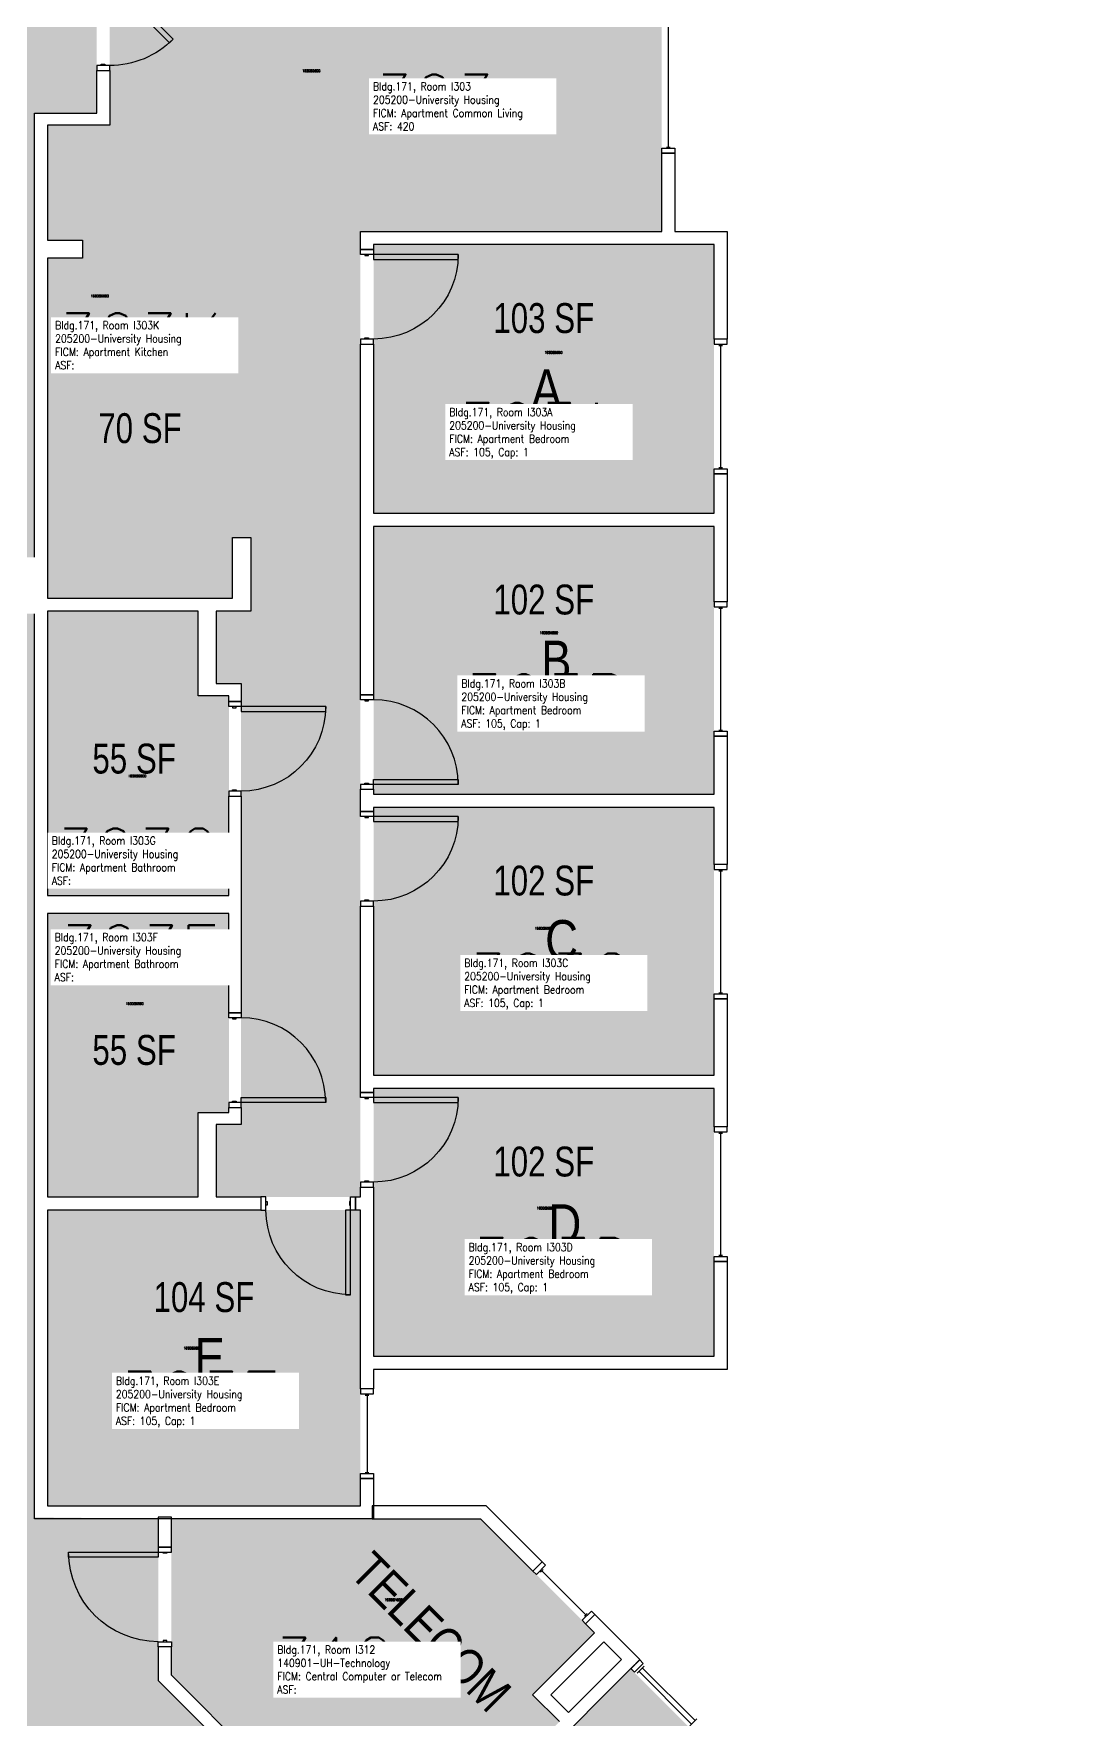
# Model space of a CAD drawing. Header units: inches. Extents: x 79 to 1966, y -19 to 1892.
# Drawn here: x 417 to 836, y 769 to 1446 of the extents above; entities that cross this region are included whole.
import ezdxf
from ezdxf.enums import TextEntityAlignment as Align

# ---------------------------------------------------------------- set-up
doc = ezdxf.new("R2010")
doc.units = ezdxf.units.IN
doc.header["$LTSCALE"] = 48
doc.header["$MEASUREMENT"] = 0
for name, color, linetype in [('A-AREA-IDEN', 1, 'Continuous'), ('A-DOOR', 2, 'Continuous'), ('A-GLZ', 1, 'Continuous'), ('A-IDEN-RNUM', 7, 'Continuous'), ('A-IDEN-SNUM', 4, 'Continuous'), ('A-IDEN-VNUM', 4, 'Continuous'), ('A-WALL', 5, 'Continuous'), ('AREA-TEXT', 3, 'Continuous'), ('Rooms-Category-Color', 7, 'Continuous'), ('Rooms-College-Color', 7, 'Continuous'), ('Rooms-Department-Color', 7, 'Continuous'), ('Rooms-Division-Color', 7, 'Continuous'), ('Rooms-Information', 7, 'Continuous')]:
    doc.layers.add(name, color=color, linetype=linetype)
doc.styles.add('AREA', font='arial.ttf', dxfattribs={"width": 0.75, "height": 12})
doc.styles.add('ROOMSNUMBER', font='txt.shx', dxfattribs={"height": 0.03})
doc.styles.add('ROOMVNUMBER', font='simplex.shx', dxfattribs={"width": 0.85})
doc.styles.get("Standard").update_dxf_attribs({"font": 'ARIALN.TTF'})

msp = doc.modelspace()

# ---------------------------------------------------------------- hatches: boundary and pattern name
at = {"layer": 'Rooms-Category-Color', "true_color": 0xadadad}
for points in [[(332.57, 1507.21), (417.54, 1507.21), (417.54, 1473.12), (442.54, 1473.12), (442.54, 1413.99), (417.54, 1413.99), (417.54, 849.94), (357.57, 809.24), (357.57, 1175.12), (332.57, 1175.12), (332.57, 1257.44), (357.57, 1257.44), (357.57, 1441.48), (332.57, 1441.48)], [(417.54, 849.94), (467.31, 849.34), (467.31, 784.34), (696.93, 554.72), (757.12, 614.92), (797.08, 574.97), (736.88, 514.77), (835.7, 415.95), (793.27, 373.53), (710.27, 456.54), (692.59, 438.86), (634.38, 497.07), (652.05, 514.75), (357.57, 809.24)]]:
    msp.add_hatch(color=253, dxfattribs=at).paths.add_polyline_path(points)
at = {"layer": 'Rooms-Category-Color', "true_color": 0x728ef3}
for points in [[(422.79, 1501.96), (499.54, 1501.96), (499.54, 1477.99), (487.79, 1477.99), (487.79, 1473.12), (504.42, 1473.12), (504.42, 1501.96), (669.54, 1501.96), (669.54, 1366.46), (548.54, 1366.46), (548.54, 978.59), (490.54, 978.59), (490.54, 1007.71), (500.54, 1007.71), (500.54, 1184.79), (490.54, 1184.79), (490.54, 1213.92), (504.41, 1213.92), (504.41, 1243.54), (497.16, 1243.54), (497.16, 1355.67), (436.79, 1355.67), (436.79, 1362.92), (422.79, 1362.92), (422.79, 1409.12), (447.79, 1409.12), (447.79, 1473.12), (449.79, 1473.12), (449.79, 1477.99), (422.79, 1477.99)], [(553.79, 1253.21), (553.79, 1361.21), (690.54, 1361.21), (690.54, 1253.21), (554.23, 1253.22)], [(422.79, 1355.67), (497.16, 1355.67), (497.16, 1219.17), (422.79, 1219.17)], [(553.79, 1140.34), (553.79, 1247.96), (690.53, 1247.97), (690.54, 1140.34), (554.23, 1140.35)], [(422.79, 1099.73), (422.79, 1213.91), (483.29, 1213.91), (483.29, 1179.91), (495.67, 1179.91), (495.67, 1099.73)], [(553.79, 1135.09), (553.79, 1027.46), (690.54, 1027.46), (690.53, 1135.1), (554.23, 1135.1)], [(495.67, 1012.59), (495.67, 1092.48), (422.79, 1092.48), (422.79, 978.59), (483.29, 978.59), (483.29, 1012.59)], [(553.79, 1022.21), (553.79, 914.59), (690.54, 914.59), (690.53, 1022.22), (554.23, 1022.22)], [(548.54, 854.6), (422.79, 854.59), (422.79, 973.34), (548.54, 973.34)], [(563.55, 695.53), (696.49, 562.59), (790.01, 656.12), (657.08, 789.05)]]:
    msp.add_hatch(color=171, dxfattribs=at).paths.add_polyline_path(points)
at = {"layer": 'Rooms-Category-Color', "true_color": 0xe3c5e1}
msp.add_hatch(color=254, dxfattribs=at).paths.add_polyline_path([(472.56, 849.34), (472.56, 786.52), (559.84, 699.24), (628.44, 767.84), (617.66, 778.62), (642.58, 803.55), (596.79, 849.34)])
at = {"layer": 'Rooms-College-Color', "true_color": 0xadadad}
for points in [[(332.57, 1507.21), (417.54, 1507.21), (417.54, 1473.12), (442.54, 1473.12), (442.54, 1413.99), (417.54, 1413.99), (417.54, 849.94), (357.57, 809.24), (357.57, 1175.12), (332.57, 1175.12), (332.57, 1257.44), (357.57, 1257.44), (357.57, 1441.48), (332.57, 1441.48)], [(422.79, 1501.96), (499.54, 1501.96), (499.54, 1477.99), (487.79, 1477.99), (487.79, 1473.12), (504.42, 1473.12), (504.42, 1501.96), (669.54, 1501.96), (669.54, 1366.46), (548.54, 1366.46), (548.54, 978.59), (490.54, 978.59), (490.54, 1007.71), (500.54, 1007.71), (500.54, 1184.79), (490.54, 1184.79), (490.54, 1213.92), (504.41, 1213.92), (504.41, 1243.54), (497.16, 1243.54), (497.16, 1355.67), (436.79, 1355.67), (436.79, 1362.92), (422.79, 1362.92), (422.79, 1409.12), (447.79, 1409.12), (447.79, 1473.12), (449.79, 1473.12), (449.79, 1477.99), (422.79, 1477.99)], [(553.79, 1253.21), (553.79, 1361.21), (690.54, 1361.21), (690.54, 1253.21), (554.23, 1253.22)], [(422.79, 1355.67), (497.16, 1355.67), (497.16, 1219.17), (422.79, 1219.17)], [(553.79, 1140.34), (553.79, 1247.96), (690.53, 1247.97), (690.54, 1140.34), (554.23, 1140.35)], [(422.79, 1099.73), (422.79, 1213.91), (483.29, 1213.91), (483.29, 1179.91), (495.67, 1179.91), (495.67, 1099.73)], [(553.79, 1135.09), (553.79, 1027.46), (690.54, 1027.46), (690.53, 1135.1), (554.23, 1135.1)], [(495.67, 1012.59), (495.67, 1092.48), (422.79, 1092.48), (422.79, 978.59), (483.29, 978.59), (483.29, 1012.59)], [(553.79, 1022.21), (553.79, 914.59), (690.54, 914.59), (690.53, 1022.22), (554.23, 1022.22)], [(548.54, 854.6), (422.79, 854.59), (422.79, 973.34), (548.54, 973.34)], [(417.54, 849.94), (467.31, 849.34), (467.31, 784.34), (696.93, 554.72), (757.12, 614.92), (797.08, 574.97), (736.88, 514.77), (835.7, 415.95), (793.27, 373.53), (710.27, 456.54), (692.59, 438.86), (634.38, 497.07), (652.05, 514.75), (357.57, 809.24)], [(472.56, 849.34), (472.56, 786.52), (559.84, 699.24), (628.44, 767.84), (617.66, 778.62), (642.58, 803.55), (596.79, 849.34)], [(563.55, 695.53), (696.49, 562.59), (790.01, 656.12), (657.08, 789.05)]]:
    msp.add_hatch(color=253, dxfattribs=at).paths.add_polyline_path(points)
at = {"layer": 'Rooms-Department-Color', "true_color": 0xacacac}
for points in [[(332.57, 1507.21), (417.54, 1507.21), (417.54, 1473.12), (442.54, 1473.12), (442.54, 1413.99), (417.54, 1413.99), (417.54, 849.94), (357.57, 809.24), (357.57, 1175.12), (332.57, 1175.12), (332.57, 1257.44), (357.57, 1257.44), (357.57, 1441.48), (332.57, 1441.48)], [(417.54, 849.94), (467.31, 849.34), (467.31, 784.34), (696.93, 554.72), (757.12, 614.92), (797.08, 574.97), (736.88, 514.77), (835.7, 415.95), (793.27, 373.53), (710.27, 456.54), (692.59, 438.86), (634.38, 497.07), (652.05, 514.75), (357.57, 809.24)]]:
    msp.add_hatch(color=253, dxfattribs=at).paths.add_polyline_path(points)
at = {"layer": 'Rooms-Department-Color', "true_color": 0x604aed}
for points in [[(422.79, 1501.96), (499.54, 1501.96), (499.54, 1477.99), (487.79, 1477.99), (487.79, 1473.12), (504.42, 1473.12), (504.42, 1501.96), (669.54, 1501.96), (669.54, 1366.46), (548.54, 1366.46), (548.54, 978.59), (490.54, 978.59), (490.54, 1007.71), (500.54, 1007.71), (500.54, 1184.79), (490.54, 1184.79), (490.54, 1213.92), (504.41, 1213.92), (504.41, 1243.54), (497.16, 1243.54), (497.16, 1355.67), (436.79, 1355.67), (436.79, 1362.92), (422.79, 1362.92), (422.79, 1409.12), (447.79, 1409.12), (447.79, 1473.12), (449.79, 1473.12), (449.79, 1477.99), (422.79, 1477.99)], [(553.79, 1253.21), (553.79, 1361.21), (690.54, 1361.21), (690.54, 1253.21), (554.23, 1253.22)], [(422.79, 1355.67), (497.16, 1355.67), (497.16, 1219.17), (422.79, 1219.17)], [(553.79, 1140.34), (553.79, 1247.96), (690.53, 1247.97), (690.54, 1140.34), (554.23, 1140.35)], [(422.79, 1099.73), (422.79, 1213.91), (483.29, 1213.91), (483.29, 1179.91), (495.67, 1179.91), (495.67, 1099.73)], [(553.79, 1135.09), (553.79, 1027.46), (690.54, 1027.46), (690.53, 1135.1), (554.23, 1135.1)], [(495.67, 1012.59), (495.67, 1092.48), (422.79, 1092.48), (422.79, 978.59), (483.29, 978.59), (483.29, 1012.59)], [(553.79, 1022.21), (553.79, 914.59), (690.54, 914.59), (690.53, 1022.22), (554.23, 1022.22)], [(548.54, 854.6), (422.79, 854.59), (422.79, 973.34), (548.54, 973.34)], [(472.56, 849.34), (472.56, 786.52), (559.84, 699.24), (628.44, 767.84), (617.66, 778.62), (642.58, 803.55), (596.79, 849.34)], [(563.55, 695.53), (696.49, 562.59), (790.01, 656.12), (657.08, 789.05)]]:
    msp.add_hatch(color=173, dxfattribs=at).paths.add_polyline_path(points)
at = {"layer": 'Rooms-Division-Color', "true_color": 0xadadad}
for points in [[(332.57, 1507.21), (417.54, 1507.21), (417.54, 1473.12), (442.54, 1473.12), (442.54, 1413.99), (417.54, 1413.99), (417.54, 849.94), (357.57, 809.24), (357.57, 1175.12), (332.57, 1175.12), (332.57, 1257.44), (357.57, 1257.44), (357.57, 1441.48), (332.57, 1441.48)], [(417.54, 849.94), (467.31, 849.34), (467.31, 784.34), (696.93, 554.72), (757.12, 614.92), (797.08, 574.97), (736.88, 514.77), (835.7, 415.95), (793.27, 373.53), (710.27, 456.54), (692.59, 438.86), (634.38, 497.07), (652.05, 514.75), (357.57, 809.24)]]:
    msp.add_hatch(color=253, dxfattribs=at).paths.add_polyline_path(points)
at = {"layer": 'Rooms-Division-Color', "true_color": 0x604aed}
for points in [[(422.79, 1501.96), (499.54, 1501.96), (499.54, 1477.99), (487.79, 1477.99), (487.79, 1473.12), (504.42, 1473.12), (504.42, 1501.96), (669.54, 1501.96), (669.54, 1366.46), (548.54, 1366.46), (548.54, 978.59), (490.54, 978.59), (490.54, 1007.71), (500.54, 1007.71), (500.54, 1184.79), (490.54, 1184.79), (490.54, 1213.92), (504.41, 1213.92), (504.41, 1243.54), (497.16, 1243.54), (497.16, 1355.67), (436.79, 1355.67), (436.79, 1362.92), (422.79, 1362.92), (422.79, 1409.12), (447.79, 1409.12), (447.79, 1473.12), (449.79, 1473.12), (449.79, 1477.99), (422.79, 1477.99)], [(553.79, 1253.21), (553.79, 1361.21), (690.54, 1361.21), (690.54, 1253.21), (554.23, 1253.22)], [(422.79, 1355.67), (497.16, 1355.67), (497.16, 1219.17), (422.79, 1219.17)], [(553.79, 1140.34), (553.79, 1247.96), (690.53, 1247.97), (690.54, 1140.34), (554.23, 1140.35)], [(422.79, 1099.73), (422.79, 1213.91), (483.29, 1213.91), (483.29, 1179.91), (495.67, 1179.91), (495.67, 1099.73)], [(553.79, 1135.09), (553.79, 1027.46), (690.54, 1027.46), (690.53, 1135.1), (554.23, 1135.1)], [(495.67, 1012.59), (495.67, 1092.48), (422.79, 1092.48), (422.79, 978.59), (483.29, 978.59), (483.29, 1012.59)], [(553.79, 1022.21), (553.79, 914.59), (690.54, 914.59), (690.53, 1022.22), (554.23, 1022.22)], [(548.54, 854.6), (422.79, 854.59), (422.79, 973.34), (548.54, 973.34)], [(472.56, 849.34), (472.56, 786.52), (559.84, 699.24), (628.44, 767.84), (617.66, 778.62), (642.58, 803.55), (596.79, 849.34)], [(563.55, 695.53), (696.49, 562.59), (790.01, 656.12), (657.08, 789.05)]]:
    msp.add_hatch(color=173, dxfattribs=at).paths.add_polyline_path(points)

# ---------------------------------------------------------------- linework, layer by layer
at = {"layer": 'A-DOOR'}
for p, q in [((431.31, 833.96), (431.31, 835.96)), ((431.31, 835.96), (467.31, 835.96)), ((467.31, 833.96), (431.31, 833.96)), ((472.56, 837.96), (467.31, 837.96)), ((467.31, 837.96), (467.31, 835.96)), ((467.31, 835.96), (467.31, 833.96)), ((467.31, 835.96), (472.56, 835.96)), ((469.31, 835.46), (469.31, 835.96)), ((469.31, 835.96), (470.81, 835.96)), ((470.81, 835.46), (469.31, 835.46)), ((470.81, 835.96), (470.81, 835.46)), ((472.56, 835.96), (472.56, 837.96)), ((467.31, 797.96), (467.31, 799.96)), ((467.31, 799.96), (472.56, 799.96)), ((470.81, 800.46), (469.31, 800.46)), ((469.31, 800.46), (469.31, 799.96)), ((469.31, 799.96), (470.81, 799.96)), ((470.81, 799.96), (470.81, 800.46)), ((472.56, 799.96), (472.56, 797.96)), ((472.56, 797.96), (467.31, 797.96))]:
    msp.add_line(p, q, dxfattribs=at)
for points in [[(447.82, 1469.09), (446.4, 1467.68), (471.86, 1442.22), (473.27, 1443.63)], [(442.57, 1433.09), (442.57, 1431.09), (447.82, 1431.09), (447.82, 1433.09)], [(444.32, 1433.09), (444.32, 1433.59), (445.82, 1433.59), (445.82, 1433.09)], [(548.57, 1357.21), (548.57, 1359.21), (553.82, 1359.21), (553.82, 1357.21)], [(550.32, 1357.21), (550.32, 1356.71), (551.82, 1356.71), (551.82, 1357.21)], [(553.82, 1357.21), (553.82, 1355.21), (587.82, 1355.21), (587.82, 1357.21)], [(548.57, 1323.21), (548.57, 1321.21), (553.82, 1321.21), (553.82, 1323.21)], [(550.32, 1323.21), (550.32, 1323.71), (551.82, 1323.71), (551.82, 1323.21)], [(548.57, 1178.34), (548.57, 1180.34), (553.82, 1180.34), (553.82, 1178.34)], [(550.32, 1178.34), (550.32, 1177.84), (551.82, 1177.84), (551.82, 1178.34)], [(495.69, 1175.62), (495.69, 1177.62), (500.57, 1177.62), (500.57, 1175.62)], [(497.07, 1175.62), (497.07, 1175.12), (498.57, 1175.12), (498.57, 1175.62)], [(500.57, 1175.62), (500.57, 1173.62), (534.57, 1173.62), (534.57, 1175.62)], [(548.57, 1144.34), (548.57, 1142.34), (553.82, 1142.34), (553.82, 1144.34)], [(550.32, 1144.34), (550.32, 1144.84), (551.82, 1144.84), (551.82, 1144.34)], [(553.82, 1144.34), (553.82, 1146.34), (587.82, 1146.34), (587.82, 1144.34)], [(495.69, 1141.62), (495.69, 1139.62), (500.57, 1139.62), (500.57, 1141.62)], [(497.07, 1141.62), (497.07, 1142.12), (498.57, 1142.12), (498.57, 1141.62)], [(548.57, 1131.46), (548.57, 1133.46), (553.82, 1133.46), (553.82, 1131.46)], [(550.32, 1131.46), (550.32, 1130.96), (551.82, 1130.96), (551.82, 1131.46)], [(553.82, 1131.46), (553.82, 1129.46), (587.82, 1129.46), (587.82, 1131.46)], [(548.57, 1097.46), (548.57, 1095.46), (553.82, 1095.46), (553.82, 1097.46)], [(550.32, 1097.46), (550.32, 1097.96), (551.82, 1097.96), (551.82, 1097.46)], [(495.69, 1050.59), (495.69, 1052.59), (500.57, 1052.59), (500.57, 1050.59)], [(497.07, 1050.59), (497.07, 1050.09), (498.57, 1050.09), (498.57, 1050.59)], [(495.69, 1016.59), (495.69, 1014.59), (500.57, 1014.59), (500.57, 1016.59)], [(497.07, 1016.59), (497.07, 1017.09), (498.57, 1017.09), (498.57, 1016.59)], [(500.57, 1016.59), (500.57, 1018.59), (534.57, 1018.59), (534.57, 1016.59)], [(548.57, 1018.59), (548.57, 1020.59), (553.82, 1020.59), (553.82, 1018.59)], [(550.32, 1018.59), (550.32, 1018.09), (551.82, 1018.09), (551.82, 1018.59)], [(553.82, 1018.59), (553.82, 1016.59), (587.82, 1016.59), (587.82, 1018.59)], [(548.57, 984.59), (548.57, 982.59), (553.82, 982.59), (553.82, 984.59)], [(550.32, 984.59), (550.32, 985.09), (551.82, 985.09), (551.82, 984.59)], [(510.57, 978.59), (508.57, 978.59), (508.57, 973.34), (510.57, 973.34)], [(510.57, 976.84), (511.07, 976.84), (511.07, 975.34), (510.57, 975.34)], [(544.57, 976.84), (544.07, 976.84), (544.07, 975.34), (544.57, 975.34)], [(544.57, 978.59), (546.57, 978.59), (546.57, 973.34), (544.57, 973.34)], [(544.57, 973.34), (542.57, 973.34), (542.57, 939.34), (544.57, 939.34)]]:
    msp.add_lwpolyline(points, close=True, dxfattribs=at)
at = {"layer": 'A-DOOR', "extrusion": (0, 0, -1)}
for centre, radius, start, end in [((-447.82, 1469.09), 36, 225, 270), ((-553.82, 1357.21), 34, 180, 270), ((-500.57, 1175.62), 34, 180, 270), ((-553.82, 1131.46), 34, 180, 270), ((-553.82, 1018.59), 34, 180, 270), ((-544.57, 973.34), 34, 270, 0), ((-467.31, 835.96), 36, 270, 360)]:
    msp.add_arc(centre, radius, start, end, dxfattribs=at)
at = {"layer": 'A-DOOR'}
for centre in [(553.82, 1144.34), (500.57, 1016.59)]:
    msp.add_arc(centre, 34, 0, 90, dxfattribs=at)
at = {"layer": 'A-GLZ'}
for p, q in [((672.19, 1467.34), (672.19, 1400.34)), ((671.44, 1400.34), (672.94, 1400.34)), ((692.44, 1320.62), (693.94, 1320.62)), ((693.19, 1320.62), (693.19, 1271.62)), ((692.44, 1271.62), (693.94, 1271.62)), ((692.44, 1215.15), (693.94, 1215.15)), ((693.19, 1215.15), (693.19, 1166.15)), ((692.44, 1166.15), (693.94, 1166.15)), ((692.44, 1109.65), (693.94, 1109.65)), ((693.19, 1109.65), (693.19, 1060.65)), ((692.44, 1060.65), (693.94, 1060.65)), ((692.44, 1004.22), (693.94, 1004.22)), ((693.19, 1004.22), (693.19, 955.22)), ((692.44, 955.22), (693.94, 955.22)), ((550.44, 898.97), (551.94, 898.97)), ((551.19, 898.97), (551.19, 867.97)), ((550.44, 867.97), (551.94, 867.97)), ((617.78, 828.35), (621.49, 832.06)), ((619.2, 826.93), (617.78, 828.35)), ((622.91, 830.65), (619.2, 826.93)), ((621.94, 828.97), (620.88, 827.91)), ((639.08, 810.76), (621.41, 828.44)), ((621.49, 832.06), (622.91, 830.65)), ((641.29, 812.26), (637.58, 808.55)), ((637.58, 808.55), (639, 807.13)), ((639.61, 811.29), (638.55, 810.23)), ((639, 807.13), (642.71, 810.85)), ((642.71, 810.85), (641.29, 812.26)), ((657.17, 789.13), (660.71, 792.67)), ((660.71, 792.67), (662.12, 791.25)), ((658.59, 787.72), (657.17, 789.13)), ((662.12, 791.25), (658.59, 787.72)), ((659.65, 787.36), (662.48, 790.19)), ((681.57, 766.86), (660.36, 788.07)), ((682.98, 768.27), (661.77, 789.49)), ((680.86, 766.15), (683.69, 768.98))]:
    msp.add_line(p, q, dxfattribs=at)
for points in [[(674.82, 1399.84), (674.82, 1397.84), (669.57, 1397.84), (669.57, 1399.84)], [(695.82, 1321.12), (695.82, 1323.12), (690.57, 1323.12), (690.57, 1321.12)], [(695.82, 1271.12), (695.82, 1269.12), (690.57, 1269.12), (690.57, 1271.12)], [(695.82, 1215.65), (695.82, 1217.65), (690.57, 1217.65), (690.57, 1215.65)], [(695.82, 1165.65), (695.82, 1163.65), (690.57, 1163.65), (690.57, 1165.65)], [(695.82, 1110.15), (695.82, 1112.15), (690.57, 1112.15), (690.57, 1110.15)], [(695.82, 1060.15), (695.82, 1058.15), (690.57, 1058.15), (690.57, 1060.15)], [(695.82, 1004.72), (695.82, 1006.72), (690.57, 1006.72), (690.57, 1004.72)], [(695.82, 954.72), (695.82, 952.72), (690.57, 952.72), (690.57, 954.72)], [(553.82, 899.47), (553.82, 901.47), (548.57, 901.47), (548.57, 899.47)], [(553.82, 867.47), (553.82, 865.47), (548.57, 865.47), (548.57, 867.47)]]:
    msp.add_lwpolyline(points, close=True, dxfattribs=at)
at = {"layer": 'A-WALL'}
for p, q in [((442.57, 1413.99), (442.57, 1431.09)), ((442.57, 1431.09), (447.82, 1431.09)), ((447.82, 1431.09), (447.82, 1409.12)), ((417.57, 977.96), (417.57, 1413.99)), ((417.57, 1413.99), (442.57, 1413.99)), ((422.82, 1409.12), (422.82, 1362.92)), ((447.82, 1409.12), (422.82, 1409.12)), ((669.57, 1366.46), (669.57, 1397.84)), ((669.57, 1397.84), (674.82, 1397.84)), ((674.82, 1397.84), (674.82, 1366.46)), ((422.82, 1362.92), (436.82, 1362.92)), ((436.82, 1362.92), (436.82, 1355.67)), ((548.57, 1366.46), (669.57, 1366.46)), ((548.57, 1359.21), (548.57, 1366.46)), ((690.57, 1361.21), (553.82, 1361.21)), ((553.82, 1361.21), (553.82, 1359.21)), ((674.82, 1366.46), (695.82, 1366.46)), ((690.57, 1323.12), (690.57, 1361.21)), ((695.82, 1366.46), (695.82, 1323.12)), ((422.82, 1355.67), (422.82, 1219.17)), ((436.82, 1355.67), (422.82, 1355.67)), ((553.82, 1359.21), (548.57, 1359.21)), ((548.57, 1180.34), (548.57, 1321.21)), ((548.57, 1321.21), (553.82, 1321.21)), ((553.82, 1321.21), (553.82, 1253.21)), ((695.82, 1323.12), (690.57, 1323.12)), ((690.57, 1253.21), (690.57, 1269.12)), ((690.57, 1269.12), (695.82, 1269.12)), ((695.82, 1269.12), (695.82, 1217.65)), ((553.82, 1253.21), (690.57, 1253.21)), ((553.82, 1247.96), (553.82, 1180.34)), ((690.57, 1247.96), (553.82, 1247.96)), ((690.57, 1217.65), (690.57, 1247.96)), ((497.18, 1219.17), (497.18, 1243.54)), ((497.18, 1243.54), (504.43, 1243.54)), ((504.43, 1243.54), (504.43, 1213.92)), ((422.82, 1219.17), (497.18, 1219.17)), ((422.82, 1213.92), (422.82, 1099.73)), ((483.32, 1213.92), (422.82, 1213.92)), ((483.32, 1179.91), (483.32, 1213.92)), ((490.57, 1213.92), (490.57, 1184.79)), ((504.43, 1213.92), (490.57, 1213.92)), ((695.82, 1217.65), (690.57, 1217.65)), ((495.69, 1179.91), (483.32, 1179.91)), ((490.57, 1184.79), (500.57, 1184.79)), ((495.69, 1177.62), (495.69, 1179.91)), ((500.57, 1184.79), (500.57, 1177.62)), ((553.82, 1180.34), (548.57, 1180.34)), ((500.57, 1177.62), (495.69, 1177.62)), ((690.57, 1140.34), (690.57, 1163.65)), ((690.57, 1163.65), (695.82, 1163.65)), ((695.82, 1163.65), (695.82, 1112.15)), ((495.69, 1099.73), (495.69, 1139.62)), ((495.69, 1139.62), (500.57, 1139.62)), ((500.57, 1139.62), (500.57, 1052.59)), ((548.57, 1133.46), (548.57, 1142.34)), ((548.57, 1142.34), (553.82, 1142.34)), ((553.82, 1142.34), (553.82, 1140.34)), ((553.82, 1140.34), (690.57, 1140.34)), ((553.82, 1133.46), (548.57, 1133.46)), ((690.57, 1135.09), (553.82, 1135.09)), ((553.82, 1135.09), (553.82, 1133.46)), ((690.57, 1112.15), (690.57, 1135.09)), ((695.82, 1112.15), (690.57, 1112.15)), ((422.82, 1099.73), (495.69, 1099.73)), ((422.82, 1092.48), (422.82, 978.59)), ((495.69, 1092.48), (422.82, 1092.48)), ((495.69, 1052.59), (495.69, 1092.48)), ((548.57, 1020.59), (548.57, 1095.46)), ((548.57, 1095.46), (553.82, 1095.46)), ((553.82, 1095.46), (553.82, 1027.46)), ((690.57, 1027.46), (690.57, 1058.15)), ((690.57, 1058.15), (695.82, 1058.15)), ((695.82, 1058.15), (695.82, 1006.72)), ((500.57, 1052.59), (495.69, 1052.59)), ((553.82, 1027.46), (690.57, 1027.46)), ((553.82, 1020.59), (548.57, 1020.59)), ((690.57, 1022.21), (553.82, 1022.21)), ((553.82, 1022.21), (553.82, 1020.59)), ((690.57, 1006.72), (690.57, 1022.21)), ((483.32, 1012.59), (495.69, 1012.59)), ((483.32, 978.59), (483.32, 1012.59)), ((495.69, 1012.59), (495.69, 1014.59)), ((495.69, 1014.59), (500.57, 1014.59)), ((500.57, 1014.59), (500.57, 1007.71)), ((500.57, 1007.71), (490.57, 1007.71)), ((490.57, 1007.71), (490.57, 978.59)), ((695.82, 1006.72), (690.57, 1006.72)), ((548.57, 978.59), (548.57, 982.59)), ((548.57, 982.59), (553.82, 982.59)), ((553.82, 982.59), (553.82, 914.59)), ((417.57, 849.34), (417.57, 977.96)), ((422.82, 978.59), (483.32, 978.59)), ((490.57, 978.59), (508.57, 978.59)), ((508.57, 978.59), (508.57, 973.34)), ((546.57, 978.59), (548.57, 978.59)), ((546.57, 973.34), (546.57, 978.59)), ((508.57, 973.34), (422.82, 973.34)), ((422.82, 973.34), (422.82, 854.59)), ((548.57, 973.34), (546.57, 973.34)), ((548.57, 909.96), (548.57, 973.34)), ((690.57, 914.59), (690.57, 952.72)), ((690.57, 952.72), (695.82, 952.72)), ((695.82, 952.72), (695.82, 909.34)), ((553.82, 914.59), (690.57, 914.59)), ((548.57, 901.47), (548.57, 909.96)), ((695.82, 909.34), (553.82, 909.34)), ((553.82, 909.34), (553.82, 901.47)), ((553.82, 901.47), (548.57, 901.47)), ((548.57, 854.59), (548.57, 865.47)), ((548.57, 865.47), (553.82, 865.47)), ((553.82, 865.47), (553.82, 849.34)), ((422.82, 854.59), (548.57, 854.59)), ((598.97, 854.59), (553.19, 854.59)), ((553.19, 854.59), (553.19, 849.34)), ((621.49, 832.06), (598.97, 854.59)), ((553.82, 849.34), (417.57, 849.34)), ((467.31, 849.96), (467.31, 837.96)), ((472.56, 849.96), (467.31, 849.96)), ((472.56, 837.96), (472.56, 849.96)), ((553.19, 849.34), (596.79, 849.34)), ((596.79, 849.34), (617.78, 828.35)), ((467.31, 837.96), (472.56, 837.96)), ((617.78, 828.35), (621.49, 832.06)), ((642.71, 810.85), (639, 807.13)), ((639, 807.13), (642.58, 803.55)), ((660.8, 792.76), (642.71, 810.85)), ((642.58, 803.55), (617.66, 778.62)), ((625.08, 778.62), (646.29, 799.84)), ((646.29, 799.84), (653.37, 792.76)), ((467.31, 797.96), (467.31, 784.34)), ((472.56, 797.96), (467.31, 797.96)), ((472.56, 786.52), (472.56, 797.96)), ((653.37, 792.76), (632.15, 771.55)), ((657.09, 789.04), (660.8, 792.76)), ((559.84, 699.24), (472.56, 786.52)), ((563.55, 695.53), (657.08, 789.05)), ((467.31, 784.34), (567.88, 683.77)), ((617.66, 778.62), (628.44, 767.84)), ((632.15, 771.55), (625.08, 778.62))]:
    msp.add_line(p, q, dxfattribs=at)

# ---------------------------------------------------------------- texts
at = {"layer": 'A-AREA-IDEN'}
msp.add_text('TELECOM', height=14.4, rotation=315, dxfattribs=at).set_placement((571.85, 798.82), align=Align.CENTER)
at = {"layer": 'A-AREA-IDEN', "char_height": 16, "width": 1, "attachment_point": 1}
for s, insert in [('{\\C1;A}', (617.16, 1311.08)), ('{\\C1;B}', (621.1, 1202.08)), ('{\\C1;C}', (622.72, 1089.82)), ('{\\C1;D}', (624.03, 975.67)), ('{\\C1;E}', (481.85, 921.97))]:
    msp.add_mtext(s, dxfattribs=dict(at, insert=insert))
at = {"layer": 'A-IDEN-RNUM', "style": 'ROOMSNUMBER', "width": 0.85}
for s, p in [('0303-00', (528.79, 1430.93)), ('0303-K0', (443.81, 1340.51)), ('0303-A0', (626.1, 1317.82)), ('0303-B0', (624.25, 1205.21)), ('0303-G0', (458.89, 1147.67)), ('0303-C0', (622.2, 1086.53)), ('0303-F0', (457.84, 1056.27)), ('0303-D0', (623.01, 974.08)), ('0303-E0', (481.1, 917.85)), ('0312-00', (561.87, 816.79))]:
    msp.add_text(s, height=1, dxfattribs=at).set_placement(p, align=Align.MIDDLE_CENTER)
at = {"layer": 'A-IDEN-SNUM', "style": 'ROOMSNUMBER', "width": 0.85}
for s, p in [('1710I30300', (528.79, 1430.93)), ('1710I303K0', (443.81, 1340.51)), ('1710I303A0', (626.1, 1317.82)), ('1710I303B0', (624.25, 1205.21)), ('1710I303G0', (458.89, 1147.67)), ('1710I303C0', (622.2, 1086.53)), ('1710I303F0', (457.84, 1056.27)), ('1710I303D0', (623.01, 974.08)), ('1710I303E0', (481.1, 917.85)), ('1710I31200', (561.87, 816.79))]:
    msp.add_text(s, height=1, dxfattribs=at).set_placement(p, align=Align.MIDDLE_CENTER)
at = {"layer": 'A-IDEN-VNUM', "style": 'ROOMVNUMBER', "width": 0.85}
for s, p in [('303', (578.17, 1418.29)), ('303K', (459.59, 1322.32)), ('303A', (618.83, 1286.36)), ('303B', (622.77, 1177.35)), ('303G', (458.68, 1115.29)), ('303F', (458.94, 1076.51)), ('303C', (624.39, 1065.1)), ('303D', (625.7, 950.94)), ('303E', (483.52, 897.24)), ('312', (537.91, 790.34))]:
    msp.add_text(s, height=22.5, dxfattribs=at).set_placement(p, align=Align.MIDDLE_CENTER)
at = {"layer": 'AREA-TEXT', "style": 'AREA', "width": 0.75}
for s, p in [('103 SF', (622.17, 1331.64)), ('70 SF', (459.97, 1287.42)), ('102 SF', (622.17, 1218.58)), ('55 SF', (457.62, 1154.69)), ('102 SF', (622.17, 1105.7)), ('55 SF', (457.62, 1037.66)), ('102 SF', (622.17, 992.83)), ('104 SF', (485.67, 938.38))]:
    msp.add_text(s, height=12, dxfattribs=at).set_placement(p, align=Align.MIDDLE_CENTER)

# ---------------------------------------------------------------- next in the draw order: texts
at = {"layer": 'Rooms-Information', "char_height": 3.2143, "width": 72, "attachment_point": 7, "style": 'ROOMVNUMBER', "bg_fill": 3, "box_fill_scale": 1.5, "bg_fill_color": 256, "bg_fill_true_color": 13158600, "bg_fill_transparency": 0}
for s, insert in [('Bldg.171, Room I303^M^J205200-University Housing^M^JFICM: Apartment Common Living^M^JASF: 420', (553.58, 1407.04)), ('Bldg.171, Room I303K^M^J205200-University Housing^M^JFICM: Apartment Kitchen^M^JASF: ', (425.89, 1311.07)), ('Bldg.171, Room I303A^M^J205200-University Housing^M^JFICM: Apartment Bedroom^M^JASF: 105, Cap: 1', (584.22, 1275.11)), ('Bldg.171, Room I310B^M^J205200-University Housing^M^JFICM: Corridor / Circulation^M^JASF: ', (345.36, 1214.57)), ('Bldg.171, Room I303B^M^J205200-University Housing^M^JFICM: Apartment Bedroom^M^JASF: 105, Cap: 1', (589.07, 1166.1)), ('Bldg.171, Room I303G^M^J205200-University Housing^M^JFICM: Apartment Bathroom^M^JASF: ', (424.52, 1104.04)), ('Bldg.171, Room I303F^M^J205200-University Housing^M^JFICM: Apartment Bathroom^M^JASF: ', (425.7, 1065.26)), ('Bldg.171, Room I303C^M^J205200-University Housing^M^JFICM: Apartment Bedroom^M^JASF: 105, Cap: 1', (590.23, 1053.85)), ('Bldg.171, Room I303D^M^J205200-University Housing^M^JFICM: Apartment Bedroom^M^JASF: 105, Cap: 1', (592, 939.69)), ('Bldg.171, Room I303E^M^J205200-University Housing^M^JFICM: Apartment Bedroom^M^JASF: 105, Cap: 1', (450.28, 885.99)), ('Bldg.171, Room I312^M^J140901-UH-Technology^M^JFICM: Central Computer or Telecom^M^JASF: ', (515.14, 779.09))]:
    msp.add_mtext(s, dxfattribs=dict(at, insert=insert))

doc.saveas('drawing.dxf')
